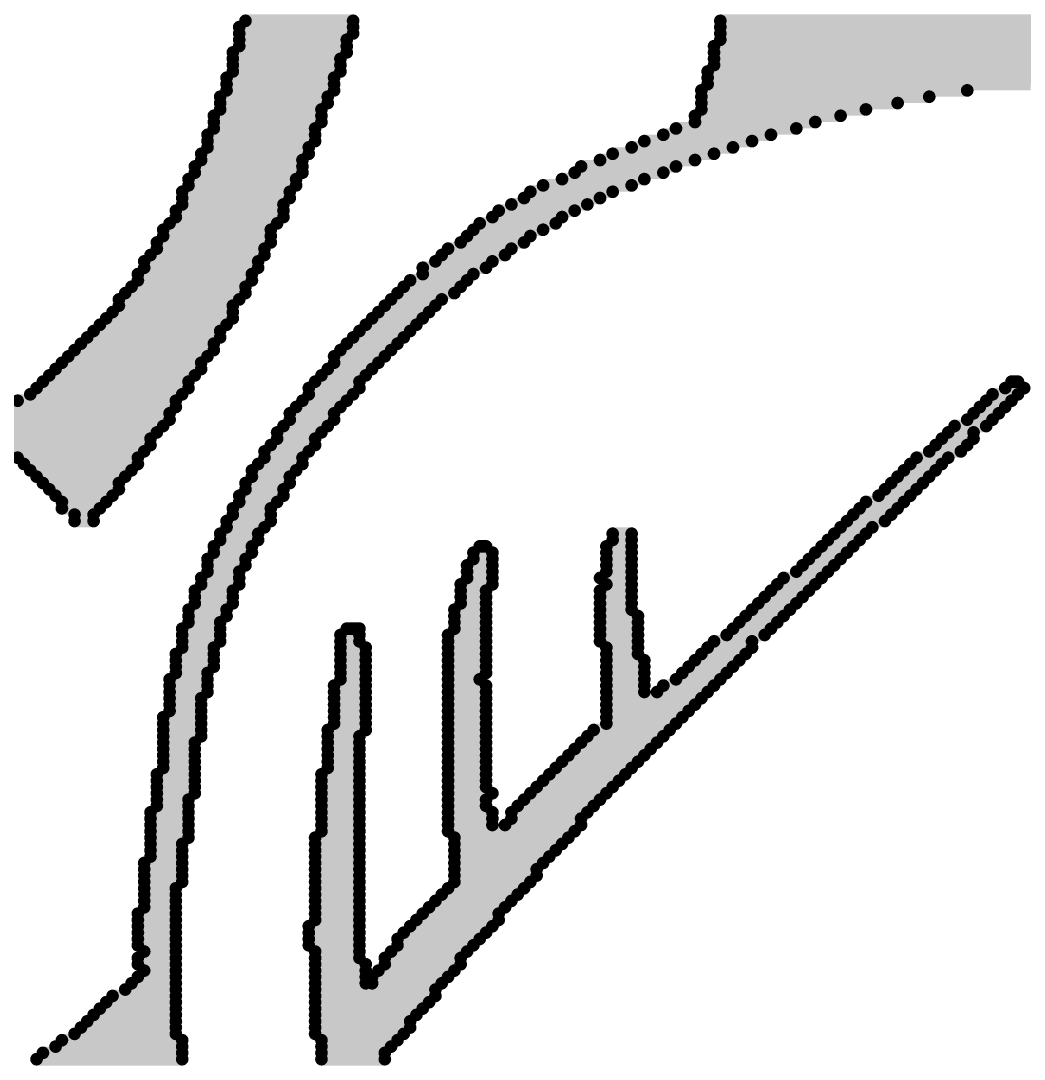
# Model space of a CAD drawing. Extents: x -18 to 16.1, y -6.6 to 15.5.
# Drawn here: x 1.288 to 1.4275, y 13.4623 to 13.6066 of the extents above; entities that cross this region are included whole.
import ezdxf

# ---------------------------------------------------------------- set-up
doc = ezdxf.new("R2010")
doc.units = 0
doc.layers.get('0').update_dxf_attribs({"linetype": 'CONTINUOUS'})
doc.layers.add('FAB', color=13, linetype='CONTINUOUS')

# ---------------------------------------------------------------- blocks, each defined once
blk = doc.blocks.new('ROUND_63')
at = {"const_width": 0.00088}
blk.add_lwpolyline([(-0.00044, 0, 1), (0.00044, 0, 1)], format="xyb", close=True, dxfattribs=at)

msp = doc.modelspace()

# ---------------------------------------------------------------- linework, layer by layer
at = {"layer": 'FAB', "const_width": 0.00176}
for points in [[(1.31837, 13.60576), (1.3342, 13.60576)], [(1.31924, 13.60663), (1.3342, 13.60663)], [(1.38524, 13.60663), (1.50141, 13.60663)], [(1.38524, 13.60576), (1.50141, 13.60576)], [(1.31837, 13.60487), (1.3342, 13.60487)], [(1.38524, 13.60487), (1.50141, 13.60487)], [(1.31837, 13.604), (1.33332, 13.604)], [(1.31837, 13.60311), (1.33332, 13.60311)], [(1.38437, 13.60311), (1.50141, 13.60311)], [(1.38524, 13.604), (1.50141, 13.604)], [(1.31748, 13.60224), (1.33332, 13.60224)], [(1.38437, 13.60224), (1.50141, 13.60224)], [(1.31748, 13.60135), (1.33244, 13.60135)], [(1.31748, 13.60048), (1.33244, 13.60048)], [(1.38437, 13.60135), (1.50141, 13.60135)], [(1.38437, 13.60048), (1.453, 13.60048)], [(1.31661, 13.59872), (1.33156, 13.59872)], [(1.31748, 13.59959), (1.33244, 13.59959)], [(1.38348, 13.59959), (1.44508, 13.59959)], [(1.38348, 13.59872), (1.43365, 13.59872)], [(1.31661, 13.59783), (1.33156, 13.59783)], [(1.38348, 13.59783), (1.42837, 13.59783)], [(1.31572, 13.59608), (1.33068, 13.59608)], [(1.31661, 13.59696), (1.33156, 13.59696)], [(1.38261, 13.59696), (1.41956, 13.59696)], [(1.38261, 13.59608), (1.41428, 13.59608)], [(1.31572, 13.5952), (1.33068, 13.5952)], [(1.31572, 13.59431), (1.3298, 13.59431)], [(1.38261, 13.5952), (1.40989, 13.5952)], [(1.38261, 13.59431), (1.40548, 13.59431)], [(1.31484, 13.59343), (1.3298, 13.59343)], [(1.38172, 13.59343), (1.40196, 13.59343)], [(1.31484, 13.59256), (1.3298, 13.59256)], [(1.31484, 13.59167), (1.32892, 13.59167)], [(1.37908, 13.59167), (1.3958, 13.59167)], [(1.38172, 13.59256), (1.39844, 13.59256)], [(1.31396, 13.59079), (1.32892, 13.59079)], [(1.31396, 13.58991), (1.32892, 13.58991)], [(1.37468, 13.58991), (1.38965, 13.58991)], [(1.37732, 13.59079), (1.39228, 13.59079)], [(1.31396, 13.58904), (1.32804, 13.58904)], [(1.37292, 13.58904), (1.387, 13.58904)], [(1.31308, 13.58815), (1.32804, 13.58815)], [(1.31308, 13.58728), (1.32716, 13.58728)], [(1.36852, 13.58728), (1.38172, 13.58728)], [(1.37028, 13.58815), (1.38437, 13.58815)], [(1.3122, 13.58639), (1.32716, 13.58639)], [(1.3122, 13.58552), (1.32716, 13.58552)], [(1.365, 13.58552), (1.37732, 13.58552)], [(1.36589, 13.58639), (1.37908, 13.58639)], [(1.31132, 13.58463), (1.32628, 13.58463)], [(1.36324, 13.58463), (1.37468, 13.58463)], [(1.31044, 13.58287), (1.3254, 13.58287)], [(1.31132, 13.58376), (1.32628, 13.58376)], [(1.35884, 13.58287), (1.37028, 13.58287)], [(1.36061, 13.58376), (1.37292, 13.58376)], [(1.31044, 13.582), (1.3254, 13.582)], [(1.35796, 13.582), (1.36852, 13.582)], [(1.30956, 13.58024), (1.32452, 13.58024)], [(1.31044, 13.58111), (1.32452, 13.58111)], [(1.35444, 13.58024), (1.365, 13.58024)], [(1.3562, 13.58111), (1.36676, 13.58111)], [(1.30869, 13.57848), (1.32364, 13.57848)], [(1.30956, 13.57935), (1.32452, 13.57935)], [(1.3518, 13.57848), (1.36237, 13.57848)], [(1.35356, 13.57935), (1.36324, 13.57935)], [(1.3078, 13.57759), (1.32276, 13.57759)], [(1.35092, 13.57759), (1.36061, 13.57759)], [(1.30692, 13.57583), (1.32276, 13.57583)], [(1.3078, 13.57672), (1.32276, 13.57672)], [(1.34916, 13.57583), (1.35796, 13.57583)], [(1.35004, 13.57672), (1.35884, 13.57672)], [(1.30604, 13.57408), (1.32188, 13.57408)], [(1.30692, 13.57496), (1.32188, 13.57496)], [(1.34652, 13.57408), (1.35532, 13.57408)], [(1.3474, 13.57496), (1.3562, 13.57496)], [(1.30516, 13.5732), (1.321, 13.5732)], [(1.34564, 13.5732), (1.35356, 13.5732)], [(1.30428, 13.57143), (1.32013, 13.57143)], [(1.30516, 13.57231), (1.321, 13.57231)], [(1.34388, 13.57231), (1.35268, 13.57231)], [(1.34388, 13.57143), (1.35092, 13.57143)], [(1.3034, 13.56967), (1.31924, 13.56967)], [(1.30428, 13.57056), (1.32013, 13.57056)], [(1.34124, 13.56967), (1.34916, 13.56967)], [(1.34213, 13.57056), (1.35004, 13.57056)], [(1.30252, 13.56879), (1.31924, 13.56879)], [(1.34037, 13.56879), (1.34828, 13.56879)], [(1.30164, 13.56791), (1.31837, 13.56791)], [(1.30164, 13.56704), (1.31748, 13.56704)], [(1.33861, 13.56704), (1.34564, 13.56704)], [(1.33948, 13.56791), (1.34652, 13.56791)], [(1.30076, 13.56615), (1.31748, 13.56615)], [(1.33772, 13.56615), (1.34476, 13.56615)], [(1.299, 13.56439), (1.31661, 13.56439)], [(1.29988, 13.56528), (1.31748, 13.56528)], [(1.33596, 13.56439), (1.343, 13.56439)], [(1.33684, 13.56528), (1.34388, 13.56528)], [(1.29724, 13.56263), (1.31572, 13.56263)], [(1.29813, 13.56352), (1.31572, 13.56352)], [(1.3342, 13.56263), (1.34124, 13.56263)], [(1.33508, 13.56352), (1.34213, 13.56352)], [(1.29637, 13.56176), (1.31484, 13.56176)], [(1.33332, 13.56176), (1.34037, 13.56176)], [(1.29461, 13.56), (1.31396, 13.56)], [(1.29548, 13.56087), (1.31484, 13.56087)], [(1.33156, 13.56), (1.33861, 13.56)], [(1.33244, 13.56087), (1.33948, 13.56087)], [(1.29284, 13.55824), (1.31308, 13.55824)], [(1.29372, 13.55911), (1.31308, 13.55911)], [(1.33068, 13.55824), (1.33684, 13.55824)], [(1.33156, 13.55911), (1.33772, 13.55911)], [(1.29196, 13.55735), (1.3122, 13.55735)], [(1.3298, 13.55735), (1.33596, 13.55735)], [(1.2902, 13.55559), (1.31132, 13.55559)], [(1.29108, 13.55648), (1.31132, 13.55648)], [(1.32804, 13.55559), (1.33508, 13.55559)], [(1.32892, 13.55648), (1.33508, 13.55648)], [(1.42484, 13.55559), (1.42748, 13.55559)], [(1.42572, 13.55648), (1.42661, 13.55648)], [(1.28756, 13.55383), (1.30956, 13.55383)], [(1.28932, 13.55472), (1.31044, 13.55472)], [(1.32716, 13.55383), (1.33332, 13.55383)], [(1.32804, 13.55472), (1.3342, 13.55472)], [(1.4222, 13.55383), (1.42572, 13.55383)], [(1.42308, 13.55472), (1.42661, 13.55472)], [(1.28669, 13.55296), (1.30956, 13.55296)], [(1.32628, 13.55296), (1.33244, 13.55296)], [(1.42132, 13.55296), (1.42484, 13.55296)], [(1.28404, 13.5512), (1.30869, 13.5512)], [(1.2858, 13.55208), (1.30869, 13.55208)], [(1.3254, 13.55208), (1.33156, 13.55208)], [(1.3254, 13.5512), (1.33156, 13.5512)], [(1.41956, 13.5512), (1.42308, 13.5512)], [(1.42044, 13.55208), (1.42396, 13.55208)], [(1.28316, 13.55031), (1.3078, 13.55031)], [(1.28404, 13.54943), (1.30692, 13.54943)], [(1.32364, 13.54943), (1.3298, 13.54943)], [(1.32452, 13.55031), (1.33068, 13.55031)], [(1.41692, 13.54943), (1.42044, 13.54943)], [(1.4178, 13.55031), (1.4222, 13.55031)], [(1.28493, 13.54856), (1.30604, 13.54856)], [(1.32364, 13.54856), (1.32892, 13.54856)], [(1.41604, 13.54856), (1.42044, 13.54856)], [(1.2858, 13.54767), (1.30604, 13.54767)], [(1.28669, 13.54679), (1.30516, 13.54679)], [(1.32188, 13.54679), (1.32804, 13.54679)], [(1.32276, 13.54767), (1.32892, 13.54767)], [(1.41428, 13.54679), (1.41868, 13.54679)], [(1.41517, 13.54767), (1.41956, 13.54767)], [(1.28756, 13.54591), (1.30428, 13.54591)], [(1.32188, 13.54591), (1.32716, 13.54591)], [(1.41252, 13.54591), (1.41692, 13.54591)], [(1.28844, 13.54504), (1.30428, 13.54504)], [(1.28932, 13.54415), (1.3034, 13.54415)], [(1.32013, 13.54415), (1.32628, 13.54415)], [(1.321, 13.54504), (1.32716, 13.54504)], [(1.41076, 13.54415), (1.41517, 13.54415)], [(1.41165, 13.54504), (1.41604, 13.54504)], [(1.2902, 13.54328), (1.30252, 13.54328)], [(1.29108, 13.54239), (1.30164, 13.54239)], [(1.31924, 13.54239), (1.3254, 13.54239)], [(1.32013, 13.54328), (1.3254, 13.54328)], [(1.409, 13.54239), (1.41341, 13.54239)], [(1.40989, 13.54328), (1.41428, 13.54328)], [(1.29196, 13.54152), (1.30164, 13.54152)], [(1.31924, 13.54152), (1.32452, 13.54152)], [(1.40813, 13.54152), (1.41252, 13.54152)], [(1.29284, 13.54063), (1.30076, 13.54063)], [(1.29372, 13.53976), (1.29988, 13.53976)], [(1.31837, 13.54063), (1.32452, 13.54063)], [(1.31837, 13.53976), (1.32364, 13.53976)], [(1.40548, 13.53976), (1.41076, 13.53976)], [(1.40724, 13.54063), (1.41165, 13.54063)], [(1.29372, 13.53887), (1.299, 13.53887)], [(1.29548, 13.538), (1.29813, 13.538)], [(1.31748, 13.53887), (1.32276, 13.53887)], [(1.31748, 13.538), (1.32276, 13.538)], [(1.40372, 13.538), (1.409, 13.538)], [(1.40461, 13.53887), (1.40989, 13.53887)], [(1.29548, 13.53711), (1.29813, 13.53711)], [(1.31661, 13.53711), (1.32276, 13.53711)], [(1.40284, 13.53711), (1.40813, 13.53711)], [(1.31572, 13.53535), (1.321, 13.53535)], [(1.31661, 13.53624), (1.32188, 13.53624)], [(1.37028, 13.53535), (1.37292, 13.53535)], [(1.40108, 13.53535), (1.40548, 13.53535)], [(1.40196, 13.53624), (1.40637, 13.53624)], [(1.31484, 13.53359), (1.32013, 13.53359)], [(1.31572, 13.53448), (1.321, 13.53448)], [(1.3518, 13.53359), (1.35268, 13.53359)], [(1.3694, 13.53359), (1.37292, 13.53359)], [(1.37028, 13.53448), (1.37292, 13.53448)], [(1.39932, 13.53359), (1.40372, 13.53359)], [(1.4002, 13.53448), (1.40461, 13.53448)], [(1.31484, 13.53272), (1.32013, 13.53272)], [(1.35092, 13.53272), (1.35356, 13.53272)], [(1.3694, 13.53272), (1.37292, 13.53272)], [(1.39844, 13.53272), (1.40284, 13.53272)], [(1.31396, 13.53183), (1.31924, 13.53183)], [(1.31396, 13.53096), (1.31924, 13.53096)], [(1.35004, 13.53096), (1.35356, 13.53096)], [(1.35092, 13.53183), (1.35356, 13.53183)], [(1.3694, 13.53183), (1.37292, 13.53183)], [(1.3694, 13.53096), (1.37292, 13.53096)], [(1.39668, 13.53096), (1.40108, 13.53096)], [(1.39756, 13.53183), (1.40196, 13.53183)], [(1.31396, 13.53008), (1.31837, 13.53008)], [(1.35004, 13.53008), (1.35356, 13.53008)], [(1.3694, 13.53008), (1.37292, 13.53008)], [(1.3958, 13.53008), (1.4002, 13.53008)], [(1.31308, 13.5292), (1.31837, 13.5292)], [(1.31308, 13.52831), (1.31837, 13.52831)], [(1.34916, 13.52831), (1.35356, 13.52831)], [(1.35004, 13.5292), (1.35356, 13.5292)], [(1.36852, 13.5292), (1.37292, 13.5292)], [(1.3694, 13.52831), (1.37292, 13.52831)], [(1.39316, 13.52831), (1.39844, 13.52831)], [(1.39404, 13.5292), (1.39932, 13.5292)], [(1.3122, 13.52743), (1.31748, 13.52743)], [(1.3122, 13.52656), (1.31748, 13.52656)], [(1.34916, 13.52743), (1.35268, 13.52743)], [(1.34916, 13.52656), (1.35268, 13.52656)], [(1.36852, 13.52743), (1.37292, 13.52743)], [(1.36852, 13.52656), (1.37292, 13.52656)], [(1.39141, 13.52656), (1.39668, 13.52656)], [(1.39228, 13.52743), (1.39756, 13.52743)], [(1.3122, 13.52567), (1.31748, 13.52567)], [(1.34916, 13.52567), (1.35268, 13.52567)], [(1.36852, 13.52567), (1.37292, 13.52567)], [(1.39052, 13.52567), (1.3958, 13.52567)], [(1.31132, 13.52479), (1.31661, 13.52479)], [(1.31132, 13.52391), (1.31661, 13.52391)], [(1.34828, 13.52479), (1.35268, 13.52479)], [(1.34828, 13.52391), (1.35268, 13.52391)], [(1.36852, 13.52479), (1.37292, 13.52479)], [(1.36852, 13.52391), (1.3738, 13.52391)], [(1.38876, 13.52391), (1.39404, 13.52391)], [(1.38965, 13.52479), (1.39492, 13.52479)], [(1.31044, 13.52215), (1.31572, 13.52215)], [(1.31132, 13.52304), (1.31572, 13.52304)], [(1.33332, 13.52215), (1.33508, 13.52215)], [(1.34828, 13.52304), (1.35268, 13.52304)], [(1.34828, 13.52215), (1.35268, 13.52215)], [(1.36852, 13.52304), (1.3738, 13.52304)], [(1.36852, 13.52215), (1.3738, 13.52215)], [(1.387, 13.52215), (1.39228, 13.52215)], [(1.38789, 13.52304), (1.39316, 13.52304)], [(1.31044, 13.52128), (1.31572, 13.52128)], [(1.33244, 13.52128), (1.33508, 13.52128)], [(1.3474, 13.52128), (1.35268, 13.52128)], [(1.36852, 13.52128), (1.3738, 13.52128)], [(1.38613, 13.52128), (1.39141, 13.52128)], [(1.31044, 13.52039), (1.31572, 13.52039)], [(1.31044, 13.51952), (1.31484, 13.51952)], [(1.33244, 13.52039), (1.33508, 13.52039)], [(1.33244, 13.51952), (1.33596, 13.51952)], [(1.3474, 13.52039), (1.35268, 13.52039)], [(1.3474, 13.51952), (1.35268, 13.51952)], [(1.36852, 13.52039), (1.3738, 13.52039)], [(1.3694, 13.51952), (1.3738, 13.51952)], [(1.38348, 13.51952), (1.38965, 13.51952)], [(1.38437, 13.52039), (1.38965, 13.52039)], [(1.30956, 13.51863), (1.31484, 13.51863)], [(1.30956, 13.51776), (1.31484, 13.51776)], [(1.33244, 13.51863), (1.33596, 13.51863)], [(1.33244, 13.51776), (1.33596, 13.51776)], [(1.3474, 13.51863), (1.35268, 13.51863)], [(1.3474, 13.51776), (1.35268, 13.51776)], [(1.3694, 13.51863), (1.3738, 13.51863)], [(1.3694, 13.51776), (1.37468, 13.51776)], [(1.38172, 13.51776), (1.38789, 13.51776)], [(1.38261, 13.51863), (1.38876, 13.51863)], [(1.30956, 13.51687), (1.31484, 13.51687)], [(1.33244, 13.51687), (1.33596, 13.51687)], [(1.3474, 13.51687), (1.35268, 13.51687)], [(1.3694, 13.51687), (1.37468, 13.51687)], [(1.38084, 13.51687), (1.387, 13.51687)], [(1.30869, 13.51511), (1.31396, 13.51511)], [(1.30956, 13.516), (1.31396, 13.516)], [(1.33244, 13.516), (1.33596, 13.516)], [(1.33244, 13.51511), (1.33596, 13.51511)], [(1.3474, 13.516), (1.35268, 13.516)], [(1.3474, 13.51511), (1.3518, 13.51511)], [(1.3694, 13.516), (1.37468, 13.516)], [(1.3694, 13.51511), (1.37468, 13.51511)], [(1.37908, 13.51511), (1.38524, 13.51511)], [(1.37996, 13.516), (1.38613, 13.516)], [(1.30869, 13.51424), (1.31396, 13.51424)], [(1.30869, 13.51335), (1.31396, 13.51335)], [(1.33156, 13.51424), (1.33596, 13.51424)], [(1.33156, 13.51335), (1.33596, 13.51335)], [(1.3474, 13.51424), (1.35268, 13.51424)], [(1.3474, 13.51335), (1.35268, 13.51335)], [(1.3694, 13.51424), (1.37468, 13.51424)], [(1.3694, 13.51335), (1.37468, 13.51335)], [(1.37644, 13.51335), (1.38348, 13.51335)], [(1.37732, 13.51424), (1.38437, 13.51424)], [(1.30869, 13.51248), (1.31308, 13.51248)], [(1.33156, 13.51248), (1.33596, 13.51248)], [(1.3474, 13.51248), (1.35268, 13.51248)], [(1.3694, 13.51248), (1.38261, 13.51248)], [(1.30869, 13.51159), (1.31308, 13.51159)], [(1.30869, 13.51072), (1.31308, 13.51072)], [(1.33156, 13.51159), (1.33596, 13.51159)], [(1.33156, 13.51072), (1.33596, 13.51072)], [(1.3474, 13.51159), (1.35268, 13.51159)], [(1.3474, 13.51072), (1.35268, 13.51072)], [(1.3694, 13.51159), (1.38172, 13.51159)], [(1.3694, 13.51072), (1.38084, 13.51072)], [(1.3078, 13.50984), (1.31308, 13.50984)], [(1.33156, 13.50984), (1.33596, 13.50984)], [(1.3474, 13.50984), (1.35268, 13.50984)], [(1.3694, 13.50984), (1.37996, 13.50984)], [(1.3078, 13.50896), (1.31308, 13.50896)], [(1.3078, 13.50807), (1.31308, 13.50807)], [(1.33068, 13.50807), (1.33596, 13.50807)], [(1.33156, 13.50896), (1.33596, 13.50896)], [(1.3474, 13.50896), (1.35268, 13.50896)], [(1.3474, 13.50807), (1.35268, 13.50807)], [(1.36764, 13.50807), (1.3782, 13.50807)], [(1.3694, 13.50896), (1.37908, 13.50896)], [(1.3078, 13.5072), (1.31308, 13.5072)], [(1.3078, 13.50632), (1.3122, 13.50632)], [(1.33068, 13.5072), (1.33508, 13.5072)], [(1.33068, 13.50632), (1.33508, 13.50632)], [(1.3474, 13.5072), (1.35268, 13.5072)], [(1.3474, 13.50632), (1.35268, 13.50632)], [(1.36589, 13.50632), (1.37644, 13.50632)], [(1.36676, 13.5072), (1.37732, 13.5072)], [(1.3078, 13.50543), (1.3122, 13.50543)], [(1.33068, 13.50543), (1.33508, 13.50543)], [(1.3474, 13.50543), (1.35268, 13.50543)], [(1.365, 13.50543), (1.37556, 13.50543)], [(1.3078, 13.50455), (1.3122, 13.50455)], [(1.3078, 13.50367), (1.3122, 13.50367)], [(1.33068, 13.50455), (1.33508, 13.50455)], [(1.33068, 13.50367), (1.33508, 13.50367)], [(1.3474, 13.50455), (1.35268, 13.50455)], [(1.3474, 13.50367), (1.35268, 13.50367)], [(1.36324, 13.50367), (1.3738, 13.50367)], [(1.36413, 13.50455), (1.37468, 13.50455)], [(1.30692, 13.50191), (1.3122, 13.50191)], [(1.3078, 13.5028), (1.3122, 13.5028)], [(1.3298, 13.50191), (1.33508, 13.50191)], [(1.33068, 13.5028), (1.33508, 13.5028)], [(1.3474, 13.5028), (1.35268, 13.5028)], [(1.3474, 13.50191), (1.35268, 13.50191)], [(1.36148, 13.50191), (1.37204, 13.50191)], [(1.36237, 13.5028), (1.37292, 13.5028)], [(1.30692, 13.50103), (1.3122, 13.50103)], [(1.3298, 13.50103), (1.33508, 13.50103)], [(1.3474, 13.50103), (1.35268, 13.50103)], [(1.36061, 13.50103), (1.37116, 13.50103)], [(1.30692, 13.50015), (1.3122, 13.50015)], [(1.30692, 13.49928), (1.3122, 13.49928)], [(1.3298, 13.50015), (1.33508, 13.50015)], [(1.3298, 13.49928), (1.33508, 13.49928)], [(1.3474, 13.50015), (1.35268, 13.50015)], [(1.3474, 13.49928), (1.35356, 13.49928)], [(1.35884, 13.49928), (1.3694, 13.49928)], [(1.35972, 13.50015), (1.37028, 13.50015)], [(1.30692, 13.49839), (1.31132, 13.49839)], [(1.30692, 13.49752), (1.31132, 13.49752)], [(1.3298, 13.49839), (1.33508, 13.49839)], [(1.3298, 13.49752), (1.33508, 13.49752)], [(1.3474, 13.49839), (1.35268, 13.49839)], [(1.3474, 13.49752), (1.35268, 13.49752)], [(1.35708, 13.49752), (1.36764, 13.49752)], [(1.35796, 13.49839), (1.36852, 13.49839)], [(1.30604, 13.49663), (1.31132, 13.49663)], [(1.3298, 13.49663), (1.33508, 13.49663)], [(1.3474, 13.49663), (1.35356, 13.49663)], [(1.3562, 13.49663), (1.36676, 13.49663)], [(1.30604, 13.49576), (1.31132, 13.49576)], [(1.30604, 13.49487), (1.31132, 13.49487)], [(1.3298, 13.49576), (1.33508, 13.49576)], [(1.3298, 13.49487), (1.33508, 13.49487)], [(1.3474, 13.49576), (1.35356, 13.49576)], [(1.3474, 13.49487), (1.35356, 13.49487)], [(1.35532, 13.49487), (1.36589, 13.49487)], [(1.3562, 13.49576), (1.36589, 13.49576)], [(1.30604, 13.494), (1.31132, 13.494)], [(1.3298, 13.494), (1.33508, 13.494)], [(1.3474, 13.494), (1.365, 13.494)], [(1.30604, 13.49311), (1.31132, 13.49311)], [(1.30604, 13.49224), (1.31044, 13.49224)], [(1.32892, 13.49311), (1.33508, 13.49311)], [(1.32892, 13.49224), (1.33508, 13.49224)], [(1.34828, 13.49311), (1.36413, 13.49311)], [(1.34828, 13.49224), (1.36324, 13.49224)], [(1.30604, 13.49135), (1.31044, 13.49135)], [(1.30604, 13.49048), (1.31044, 13.49048)], [(1.32892, 13.49135), (1.33508, 13.49135)], [(1.32892, 13.49048), (1.33508, 13.49048)], [(1.34828, 13.49135), (1.36237, 13.49135)], [(1.34828, 13.49048), (1.36148, 13.49048)], [(1.30516, 13.48959), (1.31044, 13.48959)], [(1.32892, 13.48959), (1.33508, 13.48959)], [(1.34828, 13.48959), (1.36061, 13.48959)], [(1.30516, 13.48872), (1.31044, 13.48872)], [(1.30516, 13.48784), (1.31044, 13.48784)], [(1.32892, 13.48872), (1.33508, 13.48872)], [(1.32892, 13.48784), (1.33508, 13.48784)], [(1.34828, 13.48872), (1.35972, 13.48872)], [(1.34828, 13.48784), (1.35972, 13.48784)], [(1.30516, 13.48696), (1.31044, 13.48696)], [(1.30516, 13.48607), (1.30956, 13.48607)], [(1.32892, 13.48696), (1.33508, 13.48696)], [(1.32892, 13.48607), (1.33508, 13.48607)], [(1.3474, 13.48607), (1.35796, 13.48607)], [(1.34828, 13.48696), (1.35884, 13.48696)], [(1.30516, 13.4852), (1.30956, 13.4852)], [(1.32892, 13.4852), (1.33508, 13.4852)], [(1.34652, 13.4852), (1.35708, 13.4852)], [(1.30516, 13.48432), (1.30956, 13.48432)], [(1.30516, 13.48343), (1.30956, 13.48343)], [(1.32892, 13.48432), (1.33508, 13.48432)], [(1.32892, 13.48343), (1.33508, 13.48343)], [(1.34476, 13.48343), (1.35532, 13.48343)], [(1.34564, 13.48432), (1.3562, 13.48432)], [(1.30428, 13.48255), (1.30956, 13.48255)], [(1.30428, 13.48167), (1.30956, 13.48167)], [(1.32892, 13.48255), (1.33508, 13.48255)], [(1.32892, 13.48167), (1.33508, 13.48167)], [(1.343, 13.48167), (1.35444, 13.48167)], [(1.34388, 13.48255), (1.35444, 13.48255)], [(1.30428, 13.4808), (1.30956, 13.4808)], [(1.32804, 13.4808), (1.33508, 13.4808)], [(1.34213, 13.4808), (1.35356, 13.4808)], [(1.30428, 13.47991), (1.30956, 13.47991)], [(1.30428, 13.47903), (1.30956, 13.47903)], [(1.32804, 13.47991), (1.33508, 13.47991)], [(1.32804, 13.47903), (1.33508, 13.47903)], [(1.34037, 13.47903), (1.3518, 13.47903)], [(1.34124, 13.47991), (1.35268, 13.47991)], [(1.30428, 13.47815), (1.30956, 13.47815)], [(1.30516, 13.47728), (1.30956, 13.47728)], [(1.32804, 13.47815), (1.33508, 13.47815)], [(1.32892, 13.47728), (1.33508, 13.47728)], [(1.33948, 13.47728), (1.35004, 13.47728)], [(1.34037, 13.47815), (1.35092, 13.47815)], [(1.30428, 13.47639), (1.30956, 13.47639)], [(1.32892, 13.47639), (1.33508, 13.47639)], [(1.33861, 13.47639), (1.34916, 13.47639)], [(1.30428, 13.47552), (1.30956, 13.47552)], [(1.30516, 13.47463), (1.30956, 13.47463)], [(1.32892, 13.47552), (1.33596, 13.47552)], [(1.32892, 13.47463), (1.33596, 13.47463)], [(1.33772, 13.47463), (1.34828, 13.47463)], [(1.33861, 13.47552), (1.34916, 13.47552)], [(1.30428, 13.47376), (1.30956, 13.47376)], [(1.32892, 13.47376), (1.33596, 13.47376)], [(1.33684, 13.47376), (1.3474, 13.47376)], [(1.30252, 13.472), (1.30956, 13.472)], [(1.3034, 13.47287), (1.30956, 13.47287)], [(1.32892, 13.47287), (1.33596, 13.47287)], [(1.32892, 13.472), (1.34564, 13.472)], [(1.33684, 13.47287), (1.34652, 13.47287)], [(1.29988, 13.47024), (1.30956, 13.47024)], [(1.30076, 13.47111), (1.30956, 13.47111)], [(1.32892, 13.47111), (1.34564, 13.47111)], [(1.32892, 13.47024), (1.34476, 13.47024)], [(1.299, 13.46935), (1.30956, 13.46935)], [(1.32892, 13.46935), (1.34388, 13.46935)], [(1.29724, 13.46759), (1.30956, 13.46759)], [(1.29813, 13.46848), (1.30956, 13.46848)], [(1.32892, 13.46848), (1.343, 13.46848)], [(1.32892, 13.46759), (1.34213, 13.46759)], [(1.29548, 13.46584), (1.30956, 13.46584)], [(1.29637, 13.46672), (1.30956, 13.46672)], [(1.32892, 13.46672), (1.34213, 13.46672)], [(1.32892, 13.46584), (1.34124, 13.46584)], [(1.29372, 13.46496), (1.31044, 13.46496)], [(1.3298, 13.46496), (1.34037, 13.46496)], [(1.29108, 13.4632), (1.31044, 13.4632)], [(1.29284, 13.46407), (1.31044, 13.46407)], [(1.3298, 13.46407), (1.33948, 13.46407)], [(1.3298, 13.4632), (1.33861, 13.4632)], [(1.2902, 13.46232), (1.31044, 13.46232)], [(1.3298, 13.46232), (1.33861, 13.46232)]]:
    msp.add_lwpolyline(points, dxfattribs=at)

# ---------------------------------------------------------------- block references
at = {"layer": 'FAB'}
for p in [(1.31837, 13.60576), (1.31924, 13.60663), (1.3342, 13.60663), (1.3342, 13.60576), (1.38524, 13.60663), (1.38524, 13.60576), (1.31837, 13.60487), (1.3342, 13.60487), (1.38524, 13.60487), (1.31837, 13.604), (1.31837, 13.60311), (1.33332, 13.604), (1.33332, 13.60311), (1.38437, 13.60311), (1.38524, 13.604), (1.31748, 13.60224), (1.33332, 13.60224), (1.38437, 13.60224), (1.31748, 13.60135), (1.31748, 13.60048), (1.33244, 13.60135), (1.33244, 13.60048), (1.38437, 13.60135), (1.38437, 13.60048), (1.31661, 13.59872), (1.31748, 13.59959), (1.33156, 13.59872), (1.33244, 13.59959), (1.38348, 13.59959), (1.38348, 13.59872), (1.31661, 13.59783), (1.33156, 13.59783), (1.38348, 13.59783), (1.31572, 13.59608), (1.31661, 13.59696), (1.33068, 13.59608), (1.33156, 13.59696), (1.38261, 13.59696), (1.38261, 13.59608), (1.41428, 13.59608), (1.41956, 13.59696), (1.31572, 13.5952), (1.31572, 13.59431), (1.3298, 13.59431), (1.33068, 13.5952), (1.38261, 13.5952), (1.38261, 13.59431), (1.40548, 13.59431), (1.40989, 13.5952), (1.31484, 13.59343), (1.3298, 13.59343), (1.38172, 13.59343), (1.40196, 13.59343), (1.31484, 13.59256), (1.31484, 13.59167), (1.32892, 13.59167), (1.3298, 13.59256), (1.37908, 13.59167), (1.38172, 13.59256), (1.3958, 13.59167), (1.39844, 13.59256), (1.31396, 13.59079), (1.31396, 13.58991), (1.32892, 13.59079), (1.32892, 13.58991), (1.37468, 13.58991), (1.37732, 13.59079), (1.38965, 13.58991), (1.39228, 13.59079), (1.31396, 13.58904), (1.32804, 13.58904), (1.37292, 13.58904), (1.387, 13.58904), (1.31308, 13.58815), (1.31308, 13.58728), (1.32716, 13.58728), (1.32804, 13.58815), (1.36852, 13.58728), (1.37028, 13.58815), (1.38172, 13.58728), (1.38437, 13.58815), (1.3122, 13.58639), (1.3122, 13.58552), (1.32716, 13.58639), (1.32716, 13.58552), (1.365, 13.58552), (1.36589, 13.58639), (1.37732, 13.58552), (1.37908, 13.58639), (1.31132, 13.58463), (1.32628, 13.58463), (1.36324, 13.58463), (1.37468, 13.58463), (1.31044, 13.58287), (1.31132, 13.58376), (1.3254, 13.58287), (1.32628, 13.58376), (1.35884, 13.58287), (1.36061, 13.58376), (1.37028, 13.58287), (1.37292, 13.58376), (1.31044, 13.582), (1.3254, 13.582), (1.35796, 13.582), (1.36852, 13.582), (1.30956, 13.58024), (1.31044, 13.58111), (1.32452, 13.58111), (1.32452, 13.58024), (1.35444, 13.58024), (1.3562, 13.58111), (1.365, 13.58024), (1.36676, 13.58111), (1.30869, 13.57848), (1.30956, 13.57935), (1.32364, 13.57848), (1.32452, 13.57935), (1.3518, 13.57848), (1.35356, 13.57935), (1.36237, 13.57848), (1.36324, 13.57935), (1.3078, 13.57759), (1.32276, 13.57759), (1.35092, 13.57759), (1.36061, 13.57759), (1.30692, 13.57583), (1.3078, 13.57672), (1.32276, 13.57672), (1.32276, 13.57583), (1.34916, 13.57583), (1.35004, 13.57672), (1.35796, 13.57583), (1.35884, 13.57672), (1.30604, 13.57408), (1.30692, 13.57496), (1.32188, 13.57496), (1.32188, 13.57408), (1.34652, 13.57408), (1.3474, 13.57496), (1.35532, 13.57408), (1.3562, 13.57496), (1.30516, 13.5732), (1.321, 13.5732), (1.34564, 13.5732), (1.35356, 13.5732), (1.30428, 13.57143), (1.30516, 13.57231), (1.32013, 13.57143), (1.321, 13.57231), (1.34388, 13.57231), (1.34388, 13.57143), (1.35092, 13.57143), (1.35268, 13.57231), (1.3034, 13.56967), (1.30428, 13.57056), (1.31924, 13.56967), (1.32013, 13.57056), (1.34124, 13.56967), (1.34213, 13.57056), (1.34916, 13.56967), (1.35004, 13.57056), (1.30252, 13.56879), (1.31924, 13.56879), (1.34037, 13.56879), (1.34828, 13.56879), (1.30164, 13.56791), (1.30164, 13.56704), (1.31748, 13.56704), (1.31837, 13.56791), (1.33861, 13.56704), (1.33948, 13.56791), (1.34564, 13.56704), (1.34652, 13.56791), (1.30076, 13.56615), (1.31748, 13.56615), (1.33772, 13.56615), (1.34476, 13.56615), (1.299, 13.56439), (1.29988, 13.56528), (1.31661, 13.56439), (1.31748, 13.56528), (1.33596, 13.56439), (1.33684, 13.56528), (1.343, 13.56439), (1.34388, 13.56528), (1.29724, 13.56263), (1.29813, 13.56352), (1.31572, 13.56352), (1.31572, 13.56263), (1.3342, 13.56263), (1.33508, 13.56352), (1.34124, 13.56263), (1.34213, 13.56352), (1.29637, 13.56176), (1.31484, 13.56176), (1.33332, 13.56176), (1.34037, 13.56176), (1.29461, 13.56), (1.29548, 13.56087), (1.31396, 13.56), (1.31484, 13.56087), (1.33156, 13.56), (1.33244, 13.56087), (1.33861, 13.56), (1.33948, 13.56087), (1.29284, 13.55824), (1.29372, 13.55911), (1.31308, 13.55911), (1.31308, 13.55824), (1.33068, 13.55824), (1.33156, 13.55911), (1.33684, 13.55824), (1.33772, 13.55911), (1.29196, 13.55735), (1.3122, 13.55735), (1.3298, 13.55735), (1.33596, 13.55735), (1.2902, 13.55559), (1.29108, 13.55648), (1.31132, 13.55648), (1.31132, 13.55559), (1.32804, 13.55559), (1.32892, 13.55648), (1.33508, 13.55648), (1.33508, 13.55559), (1.42484, 13.55559), (1.42572, 13.55648), (1.42661, 13.55648), (1.42748, 13.55559), (1.28756, 13.55383), (1.28932, 13.55472), (1.30956, 13.55383), (1.31044, 13.55472), (1.32716, 13.55383), (1.32804, 13.55472), (1.33332, 13.55383), (1.3342, 13.55472), (1.4222, 13.55383), (1.42308, 13.55472), (1.42572, 13.55383), (1.42661, 13.55472), (1.30956, 13.55296), (1.32628, 13.55296), (1.33244, 13.55296), (1.42132, 13.55296), (1.42484, 13.55296), (1.30869, 13.55208), (1.30869, 13.5512), (1.3254, 13.55208), (1.3254, 13.5512), (1.33156, 13.55208), (1.33156, 13.5512), (1.41956, 13.5512), (1.42044, 13.55208), (1.42308, 13.5512), (1.42396, 13.55208), (1.30692, 13.54943), (1.3078, 13.55031), (1.32364, 13.54943), (1.32452, 13.55031), (1.3298, 13.54943), (1.33068, 13.55031), (1.41692, 13.54943), (1.4178, 13.55031), (1.42044, 13.54943), (1.4222, 13.55031), (1.30604, 13.54856), (1.32364, 13.54856), (1.32892, 13.54856), (1.41604, 13.54856), (1.42044, 13.54856), (1.30516, 13.54679), (1.30604, 13.54767), (1.32188, 13.54679), (1.32276, 13.54767), (1.32804, 13.54679), (1.32892, 13.54767), (1.41428, 13.54679), (1.41517, 13.54767), (1.41868, 13.54679), (1.41956, 13.54767), (1.28756, 13.54591), (1.30428, 13.54591), (1.32188, 13.54591), (1.32716, 13.54591), (1.41252, 13.54591), (1.41692, 13.54591), (1.28844, 13.54504), (1.28932, 13.54415), (1.3034, 13.54415), (1.30428, 13.54504), (1.32013, 13.54415), (1.321, 13.54504), (1.32628, 13.54415), (1.32716, 13.54504), (1.41076, 13.54415), (1.41165, 13.54504), (1.41517, 13.54415), (1.41604, 13.54504), (1.2902, 13.54328), (1.29108, 13.54239), (1.30164, 13.54239), (1.30252, 13.54328), (1.31924, 13.54239), (1.32013, 13.54328), (1.3254, 13.54328), (1.3254, 13.54239), (1.409, 13.54239), (1.40989, 13.54328), (1.41341, 13.54239), (1.41428, 13.54328), (1.29196, 13.54152), (1.30164, 13.54152), (1.31924, 13.54152), (1.32452, 13.54152), (1.40813, 13.54152), (1.41252, 13.54152), (1.29284, 13.54063), (1.29372, 13.53976), (1.29988, 13.53976), (1.30076, 13.54063), (1.31837, 13.54063), (1.31837, 13.53976), (1.32364, 13.53976), (1.32452, 13.54063), (1.40548, 13.53976), (1.40724, 13.54063), (1.41076, 13.53976), (1.41165, 13.54063), (1.29372, 13.53887), (1.29548, 13.538), (1.29813, 13.538), (1.299, 13.53887), (1.31748, 13.53887), (1.31748, 13.538), (1.32276, 13.53887), (1.32276, 13.538), (1.40372, 13.538), (1.40461, 13.53887), (1.409, 13.538), (1.40989, 13.53887), (1.29548, 13.53711), (1.29813, 13.53711), (1.31661, 13.53711), (1.32276, 13.53711), (1.40284, 13.53711), (1.40813, 13.53711), (1.31572, 13.53535), (1.31661, 13.53624), (1.321, 13.53535), (1.32188, 13.53624), (1.37028, 13.53535), (1.37292, 13.53535), (1.40108, 13.53535), (1.40196, 13.53624), (1.40548, 13.53535), (1.40637, 13.53624), (1.31484, 13.53359), (1.31572, 13.53448), (1.32013, 13.53359), (1.321, 13.53448), (1.3518, 13.53359), (1.35268, 13.53359), (1.3694, 13.53359), (1.37028, 13.53448), (1.37292, 13.53448), (1.37292, 13.53359), (1.39932, 13.53359), (1.4002, 13.53448), (1.40372, 13.53359), (1.40461, 13.53448), (1.31484, 13.53272), (1.32013, 13.53272), (1.35092, 13.53272), (1.35356, 13.53272), (1.3694, 13.53272), (1.37292, 13.53272), (1.39844, 13.53272), (1.40284, 13.53272), (1.31396, 13.53183), (1.31396, 13.53096), (1.31924, 13.53183), (1.31924, 13.53096), (1.35004, 13.53096), (1.35092, 13.53183), (1.35356, 13.53183), (1.35356, 13.53096), (1.3694, 13.53183), (1.3694, 13.53096), (1.37292, 13.53183), (1.37292, 13.53096), (1.39668, 13.53096), (1.39756, 13.53183), (1.40108, 13.53096), (1.40196, 13.53183), (1.31396, 13.53008), (1.31837, 13.53008), (1.35004, 13.53008), (1.35356, 13.53008), (1.3694, 13.53008), (1.37292, 13.53008), (1.3958, 13.53008), (1.4002, 13.53008), (1.31308, 13.5292), (1.31308, 13.52831), (1.31837, 13.5292), (1.31837, 13.52831), (1.34916, 13.52831), (1.35004, 13.5292), (1.35356, 13.5292), (1.35356, 13.52831), (1.36852, 13.5292), (1.3694, 13.52831), (1.37292, 13.5292), (1.37292, 13.52831), (1.39316, 13.52831), (1.39404, 13.5292), (1.39844, 13.52831), (1.39932, 13.5292), (1.3122, 13.52743), (1.3122, 13.52656), (1.31748, 13.52743), (1.31748, 13.52656), (1.34916, 13.52743), (1.34916, 13.52656), (1.35268, 13.52743), (1.35268, 13.52656), (1.36852, 13.52743), (1.36852, 13.52656), (1.37292, 13.52743), (1.37292, 13.52656), (1.39141, 13.52656), (1.39228, 13.52743), (1.39668, 13.52656), (1.39756, 13.52743), (1.3122, 13.52567), (1.31748, 13.52567), (1.34916, 13.52567), (1.35268, 13.52567), (1.36852, 13.52567), (1.37292, 13.52567), (1.39052, 13.52567), (1.3958, 13.52567), (1.31132, 13.52479), (1.31132, 13.52391), (1.31661, 13.52479), (1.31661, 13.52391), (1.34828, 13.52479), (1.34828, 13.52391), (1.35268, 13.52479), (1.35268, 13.52391), (1.36852, 13.52479), (1.36852, 13.52391), (1.37292, 13.52479), (1.3738, 13.52391), (1.38876, 13.52391), (1.38965, 13.52479), (1.39404, 13.52391), (1.39492, 13.52479), (1.31044, 13.52215), (1.31132, 13.52304), (1.31572, 13.52304), (1.31572, 13.52215), (1.33332, 13.52215), (1.33508, 13.52215), (1.34828, 13.52304), (1.34828, 13.52215), (1.35268, 13.52304), (1.35268, 13.52215), (1.36852, 13.52304), (1.36852, 13.52215), (1.3738, 13.52304), (1.3738, 13.52215), (1.387, 13.52215), (1.38789, 13.52304), (1.39228, 13.52215), (1.39316, 13.52304), (1.31044, 13.52128), (1.31572, 13.52128), (1.33244, 13.52128), (1.33508, 13.52128), (1.3474, 13.52128), (1.35268, 13.52128), (1.36852, 13.52128), (1.3738, 13.52128), (1.38613, 13.52128), (1.39141, 13.52128), (1.31044, 13.52039), (1.31044, 13.51952), (1.31484, 13.51952), (1.31572, 13.52039), (1.33244, 13.52039), (1.33244, 13.51952), (1.33508, 13.52039), (1.33596, 13.51952), (1.3474, 13.52039), (1.3474, 13.51952), (1.35268, 13.52039), (1.35268, 13.51952), (1.36852, 13.52039), (1.3694, 13.51952), (1.3738, 13.52039), (1.3738, 13.51952), (1.38348, 13.51952), (1.38437, 13.52039), (1.38965, 13.52039), (1.38965, 13.51952), (1.30956, 13.51863), (1.30956, 13.51776), (1.31484, 13.51863), (1.31484, 13.51776), (1.33244, 13.51863), (1.33244, 13.51776), (1.33596, 13.51863), (1.33596, 13.51776), (1.3474, 13.51863), (1.3474, 13.51776), (1.35268, 13.51863), (1.35268, 13.51776), (1.3694, 13.51863), (1.3694, 13.51776), (1.3738, 13.51863), (1.37468, 13.51776), (1.38172, 13.51776), (1.38261, 13.51863), (1.38789, 13.51776), (1.38876, 13.51863), (1.30956, 13.51687), (1.31484, 13.51687), (1.33244, 13.51687), (1.33596, 13.51687), (1.3474, 13.51687), (1.35268, 13.51687), (1.3694, 13.51687), (1.37468, 13.51687), (1.38084, 13.51687), (1.387, 13.51687), (1.30869, 13.51511), (1.30956, 13.516), (1.31396, 13.516), (1.31396, 13.51511), (1.33244, 13.516), (1.33244, 13.51511), (1.33596, 13.516), (1.33596, 13.51511), (1.3474, 13.516), (1.3474, 13.51511), (1.3518, 13.51511), (1.35268, 13.516), (1.3694, 13.516), (1.3694, 13.51511), (1.37468, 13.516), (1.37468, 13.51511), (1.37908, 13.51511), (1.37996, 13.516), (1.38524, 13.51511), (1.38613, 13.516), (1.30869, 13.51424), (1.30869, 13.51335), (1.31396, 13.51424), (1.31396, 13.51335), (1.33156, 13.51424), (1.33156, 13.51335), (1.33596, 13.51424), (1.33596, 13.51335), (1.3474, 13.51424), (1.3474, 13.51335), (1.35268, 13.51424), (1.35268, 13.51335), (1.3694, 13.51424), (1.3694, 13.51335), (1.37468, 13.51424), (1.37468, 13.51335), (1.37644, 13.51335), (1.37732, 13.51424), (1.38348, 13.51335), (1.38437, 13.51424), (1.30869, 13.51248), (1.31308, 13.51248), (1.33156, 13.51248), (1.33596, 13.51248), (1.3474, 13.51248), (1.35268, 13.51248), (1.3694, 13.51248), (1.38261, 13.51248), (1.30869, 13.51159), (1.30869, 13.51072), (1.31308, 13.51159), (1.31308, 13.51072), (1.33156, 13.51159), (1.33156, 13.51072), (1.33596, 13.51159), (1.33596, 13.51072), (1.3474, 13.51159), (1.3474, 13.51072), (1.35268, 13.51159), (1.35268, 13.51072), (1.3694, 13.51159), (1.3694, 13.51072), (1.38084, 13.51072), (1.38172, 13.51159), (1.3078, 13.50984), (1.31308, 13.50984), (1.33156, 13.50984), (1.33596, 13.50984), (1.3474, 13.50984), (1.35268, 13.50984), (1.3694, 13.50984), (1.37996, 13.50984), (1.3078, 13.50896), (1.3078, 13.50807), (1.31308, 13.50896), (1.31308, 13.50807), (1.33068, 13.50807), (1.33156, 13.50896), (1.33596, 13.50896), (1.33596, 13.50807), (1.3474, 13.50896), (1.3474, 13.50807), (1.35268, 13.50896), (1.35268, 13.50807), (1.36764, 13.50807), (1.3694, 13.50896), (1.3782, 13.50807), (1.37908, 13.50896), (1.3078, 13.5072), (1.3078, 13.50632), (1.3122, 13.50632), (1.31308, 13.5072), (1.33068, 13.5072), (1.33068, 13.50632), (1.33508, 13.5072), (1.33508, 13.50632), (1.3474, 13.5072), (1.3474, 13.50632), (1.35268, 13.5072), (1.35268, 13.50632), (1.36589, 13.50632), (1.36676, 13.5072), (1.37644, 13.50632), (1.37732, 13.5072), (1.3078, 13.50543), (1.3122, 13.50543), (1.33068, 13.50543), (1.33508, 13.50543), (1.3474, 13.50543), (1.35268, 13.50543), (1.365, 13.50543), (1.37556, 13.50543), (1.3078, 13.50455), (1.3078, 13.50367), (1.3122, 13.50455), (1.3122, 13.50367), (1.33068, 13.50455), (1.33068, 13.50367), (1.33508, 13.50455), (1.33508, 13.50367), (1.3474, 13.50455), (1.3474, 13.50367), (1.35268, 13.50455), (1.35268, 13.50367), (1.36324, 13.50367), (1.36413, 13.50455), (1.3738, 13.50367), (1.37468, 13.50455), (1.30692, 13.50191), (1.3078, 13.5028), (1.3122, 13.5028), (1.3122, 13.50191), (1.3298, 13.50191), (1.33068, 13.5028), (1.33508, 13.5028), (1.33508, 13.50191), (1.3474, 13.5028), (1.3474, 13.50191), (1.35268, 13.5028), (1.35268, 13.50191), (1.36148, 13.50191), (1.36237, 13.5028), (1.37204, 13.50191), (1.37292, 13.5028), (1.30692, 13.50103), (1.3122, 13.50103), (1.3298, 13.50103), (1.33508, 13.50103), (1.3474, 13.50103), (1.35268, 13.50103), (1.36061, 13.50103), (1.37116, 13.50103), (1.30692, 13.50015), (1.30692, 13.49928), (1.3122, 13.50015), (1.3122, 13.49928), (1.3298, 13.50015), (1.3298, 13.49928), (1.33508, 13.50015), (1.33508, 13.49928), (1.3474, 13.50015), (1.3474, 13.49928), (1.35268, 13.50015), (1.35356, 13.49928), (1.35884, 13.49928), (1.35972, 13.50015), (1.3694, 13.49928), (1.37028, 13.50015), (1.30692, 13.49839), (1.30692, 13.49752), (1.31132, 13.49839), (1.31132, 13.49752), (1.3298, 13.49839), (1.3298, 13.49752), (1.33508, 13.49839), (1.33508, 13.49752), (1.3474, 13.49839), (1.3474, 13.49752), (1.35268, 13.49839), (1.35268, 13.49752), (1.35708, 13.49752), (1.35796, 13.49839), (1.36764, 13.49752), (1.36852, 13.49839), (1.30604, 13.49663), (1.31132, 13.49663), (1.3298, 13.49663), (1.33508, 13.49663), (1.3474, 13.49663), (1.35356, 13.49663), (1.3562, 13.49663), (1.36676, 13.49663), (1.30604, 13.49576), (1.30604, 13.49487), (1.31132, 13.49576), (1.31132, 13.49487), (1.3298, 13.49576), (1.3298, 13.49487), (1.33508, 13.49576), (1.33508, 13.49487), (1.3474, 13.49576), (1.3474, 13.49487), (1.35356, 13.49576), (1.35356, 13.49487), (1.35532, 13.49487), (1.3562, 13.49576), (1.36589, 13.49576), (1.36589, 13.49487), (1.30604, 13.494), (1.31132, 13.494), (1.3298, 13.494), (1.33508, 13.494), (1.3474, 13.494), (1.365, 13.494), (1.30604, 13.49311), (1.30604, 13.49224), (1.31044, 13.49224), (1.31132, 13.49311), (1.32892, 13.49311), (1.32892, 13.49224), (1.33508, 13.49311), (1.33508, 13.49224), (1.34828, 13.49311), (1.34828, 13.49224), (1.36324, 13.49224), (1.36413, 13.49311), (1.30604, 13.49135), (1.30604, 13.49048), (1.31044, 13.49135), (1.31044, 13.49048), (1.32892, 13.49135), (1.32892, 13.49048), (1.33508, 13.49135), (1.33508, 13.49048), (1.34828, 13.49135), (1.34828, 13.49048), (1.36148, 13.49048), (1.36237, 13.49135), (1.30516, 13.48959), (1.31044, 13.48959), (1.32892, 13.48959), (1.33508, 13.48959), (1.34828, 13.48959), (1.36061, 13.48959), (1.30516, 13.48872), (1.30516, 13.48784), (1.31044, 13.48872), (1.31044, 13.48784), (1.32892, 13.48872), (1.32892, 13.48784), (1.33508, 13.48872), (1.33508, 13.48784), (1.34828, 13.48872), (1.34828, 13.48784), (1.35972, 13.48872), (1.35972, 13.48784), (1.30516, 13.48696), (1.30516, 13.48607), (1.30956, 13.48607), (1.31044, 13.48696), (1.32892, 13.48696), (1.32892, 13.48607), (1.33508, 13.48696), (1.33508, 13.48607), (1.3474, 13.48607), (1.34828, 13.48696), (1.35796, 13.48607), (1.35884, 13.48696), (1.30516, 13.4852), (1.30956, 13.4852), (1.32892, 13.4852), (1.33508, 13.4852), (1.34652, 13.4852), (1.35708, 13.4852), (1.30516, 13.48432), (1.30516, 13.48343), (1.30956, 13.48432), (1.30956, 13.48343), (1.32892, 13.48432), (1.32892, 13.48343), (1.33508, 13.48432), (1.33508, 13.48343), (1.34476, 13.48343), (1.34564, 13.48432), (1.35532, 13.48343), (1.3562, 13.48432), (1.30428, 13.48255), (1.30428, 13.48167), (1.30956, 13.48255), (1.30956, 13.48167), (1.32892, 13.48255), (1.32892, 13.48167), (1.33508, 13.48255), (1.33508, 13.48167), (1.343, 13.48167), (1.34388, 13.48255), (1.35444, 13.48255), (1.35444, 13.48167), (1.30428, 13.4808), (1.30956, 13.4808), (1.32804, 13.4808), (1.33508, 13.4808), (1.34213, 13.4808), (1.35356, 13.4808), (1.30428, 13.47991), (1.30428, 13.47903), (1.30956, 13.47991), (1.30956, 13.47903), (1.32804, 13.47991), (1.32804, 13.47903), (1.33508, 13.47991), (1.33508, 13.47903), (1.34037, 13.47903), (1.34124, 13.47991), (1.3518, 13.47903), (1.35268, 13.47991), (1.30428, 13.47815), (1.30516, 13.47728), (1.30956, 13.47815), (1.30956, 13.47728), (1.32804, 13.47815), (1.32892, 13.47728), (1.33508, 13.47815), (1.33508, 13.47728), (1.33948, 13.47728), (1.34037, 13.47815), (1.35004, 13.47728), (1.35092, 13.47815), (1.30428, 13.47639), (1.30956, 13.47639), (1.32892, 13.47639), (1.33508, 13.47639), (1.33861, 13.47639), (1.34916, 13.47639), (1.30428, 13.47552), (1.30516, 13.47463), (1.30956, 13.47552), (1.30956, 13.47463), (1.32892, 13.47552), (1.32892, 13.47463), (1.33596, 13.47552), (1.33596, 13.47463), (1.33772, 13.47463), (1.33861, 13.47552), (1.34828, 13.47463), (1.34916, 13.47552), (1.30428, 13.47376), (1.30956, 13.47376), (1.32892, 13.47376), (1.33596, 13.47376), (1.33684, 13.47376), (1.3474, 13.47376), (1.30252, 13.472), (1.3034, 13.47287), (1.30956, 13.47287), (1.30956, 13.472), (1.32892, 13.47287), (1.32892, 13.472), (1.33596, 13.47287), (1.33684, 13.47287), (1.34564, 13.472), (1.34652, 13.47287), (1.29988, 13.47024), (1.30076, 13.47111), (1.30956, 13.47111), (1.30956, 13.47024), (1.32892, 13.47111), (1.32892, 13.47024), (1.34476, 13.47024), (1.34564, 13.47111), (1.299, 13.46935), (1.30956, 13.46935), (1.32892, 13.46935), (1.34388, 13.46935), (1.29724, 13.46759), (1.29813, 13.46848), (1.30956, 13.46848), (1.30956, 13.46759), (1.32892, 13.46848), (1.32892, 13.46759), (1.34213, 13.46759), (1.343, 13.46848), (1.29548, 13.46584), (1.29637, 13.46672), (1.30956, 13.46672), (1.30956, 13.46584), (1.32892, 13.46672), (1.32892, 13.46584), (1.34124, 13.46584), (1.34213, 13.46672), (1.29372, 13.46496), (1.31044, 13.46496), (1.3298, 13.46496), (1.34037, 13.46496), (1.29108, 13.4632), (1.29284, 13.46407), (1.31044, 13.46407), (1.31044, 13.4632), (1.3298, 13.46407), (1.3298, 13.4632), (1.33861, 13.4632), (1.33948, 13.46407), (1.2902, 13.46232), (1.31044, 13.46232), (1.3298, 13.46232), (1.33861, 13.46232)]:
    msp.add_blockref('ROUND_63', p, dxfattribs=at)

doc.saveas('drawing.dxf')
